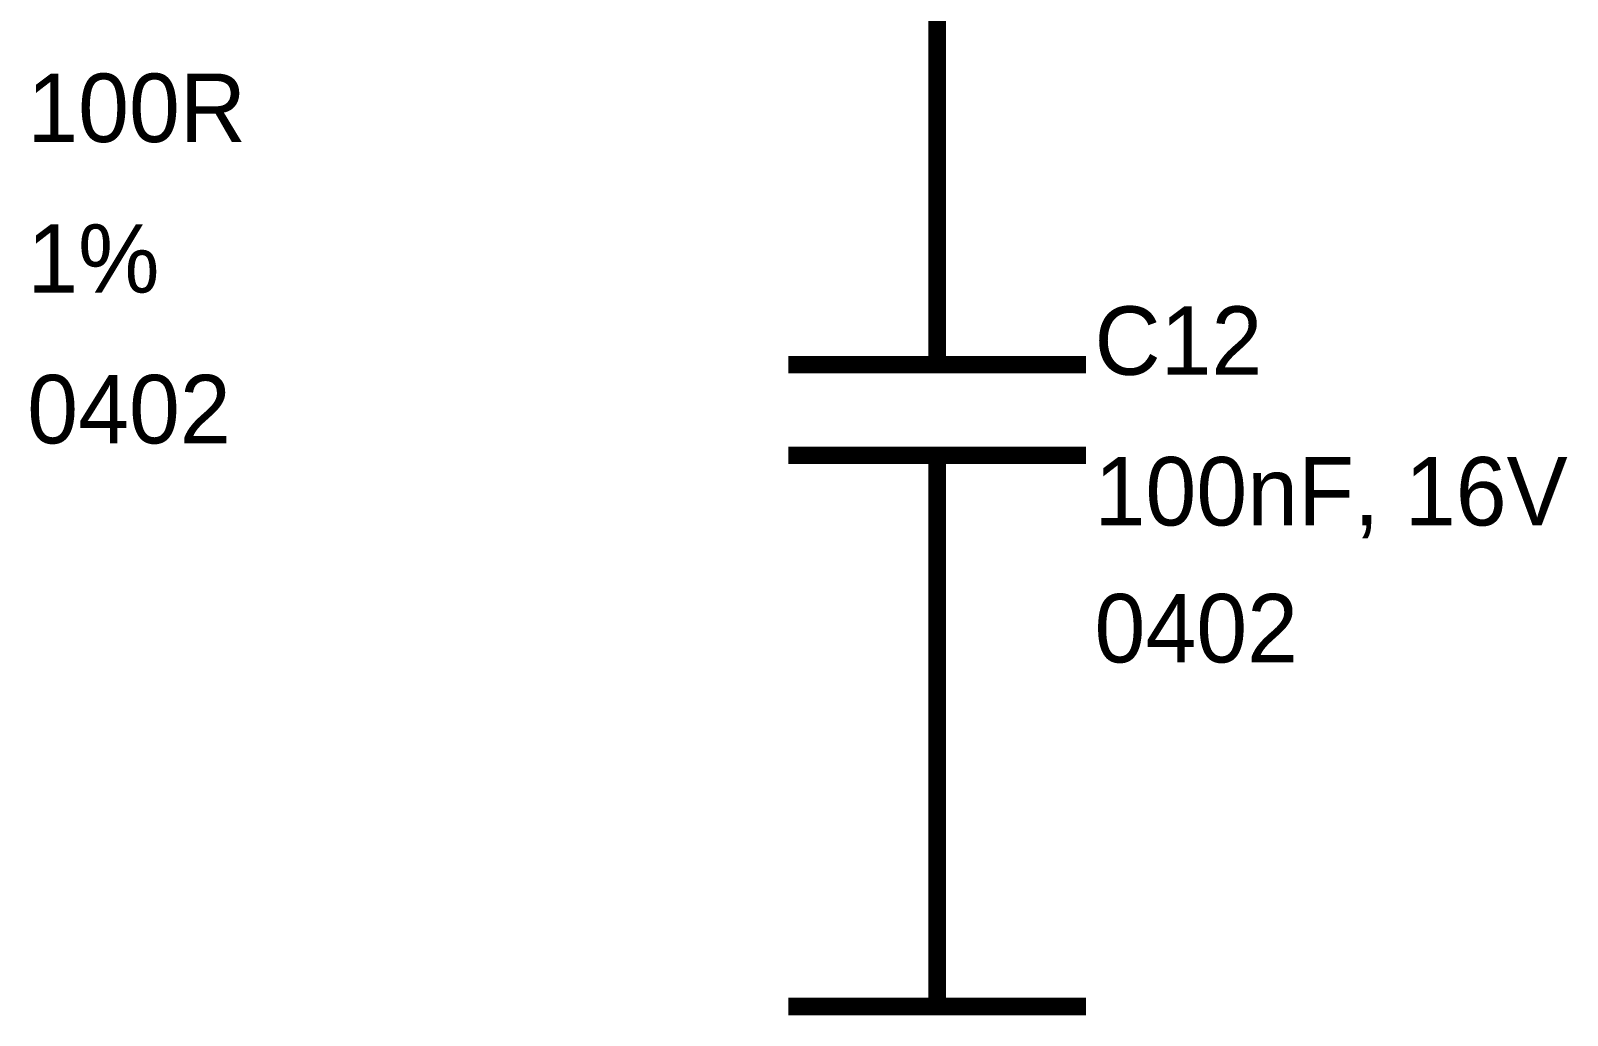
# Model space of a CAD drawing. Header units: inches. Extents: x 0 to 31.5, y 0 to 22.3.
# Drawn here: x 3.594 to 4.626, y 2.593 to 3.254 of the extents above; entities that cross this region are included whole.
import ezdxf

# ---------------------------------------------------------------- set-up
doc = ezdxf.new("R2010")
doc.units = ezdxf.units.IN
doc.header["$MEASUREMENT"] = 0
doc.layers.add('Sheet', color=255, linetype='Continuous')

msp = doc.modelspace()

# ---------------------------------------------------------------- linework, layer by layer
at = {"layer": 'Sheet'}
for points in [[(4.2028, 3.1998, 0.0118, 0.0118, 0), (4.2028, 3.2997, 0.0118, 0.0118, 0)], [(4.2028, 3.0999, 0.0118, 0.0118, 0), (4.2028, 3.1998, 0.0118, 0.0118, 0)], [(4.2028, 3.0999, 0.0118, 0.0118, 0), (4.2028, 3.0298, 0.0118, 0.0118, 0)], [(4.1029, 3.0298, 0.0118, 0.0118, 0), (4.3027, 3.0298, 0.0118, 0.0118, 0)], [(4.1029, 2.969, 0.0118, 0.0118, 0), (4.3027, 2.969, 0.0118, 0.0118, 0)], [(4.2028, 2.8989, 0.0118, 0.0118, 0), (4.2028, 2.969, 0.0118, 0.0118, 0)], [(4.2028, 2.8989, 0.0118, 0.0118, 0), (4.2028, 2.799, 0.0118, 0.0118, 0)], [(4.2028, 2.6991, 0.0118, 0.0118, 0), (4.2028, 2.799, 0.0118, 0.0118, 0)], [(4.2028, 2.6991, 0.0118, 0.0118, 0), (4.2028, 2.5991, 0.0118, 0.0118, 0)], [(4.1029, 2.5991, 0.0118, 0.0118, 0), (4.3027, 2.5991, 0.0118, 0.0118, 0)]]:
    msp.add_lwpolyline(points, format="xyseb", dxfattribs=at)

# ---------------------------------------------------------------- texts
for s, p in [('100R', (3.5919, 3.1792)), ('1%', (3.5919, 3.0781)), ('C12', (4.3084, 3.023)), ('0402', (3.5919, 2.977)), ('100nF, 16V', (4.3084, 2.9219)), ('0402', (4.3084, 2.83))]:
    msp.add_text(s, height=0.04594, dxfattribs=at).set_placement(p)

doc.saveas('drawing.dxf')
